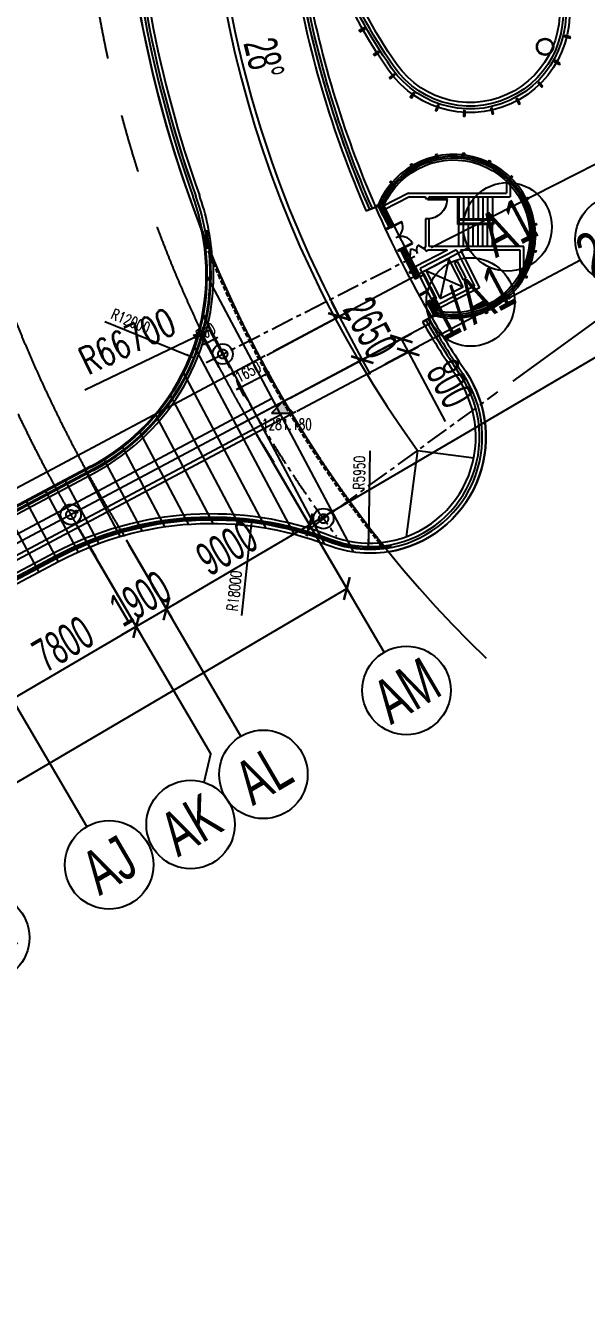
# Model space of a CAD drawing. Extents: x 36903891 to 38126251, y 2073392 to 2924740.
# Drawn here: x 37041034 to 37071455, y 2204471 to 2274162 of the extents above; entities that cross this region are included whole.
import ezdxf
from ezdxf.enums import TextEntityAlignment as Align
from ezdxf.xclip import XClip

# ---------------------------------------------------------------- set-up
doc = ezdxf.new("R2010")
doc.units = 0
doc.header["$LTSCALE"] = 1000
doc.header["$XCLIPFRAME"] = 0
for name, pattern in [('__DASH', [0.35, 0.25, -0.1]), ('CENTER', [2, 1.25, -0.25, 0.25, -0.25]), ('CENTER2', [28.575, 19.05, -3.175, 3.175, -3.175]), ('DASH', [0.35, 0.25, -0.1]), ('HIDDEN', [0.375, 0.25, -0.125])]:
    doc.linetypes.add(name, pattern=pattern)
doc.layers.get('0').update_dxf_attribs({"color": 8})
doc.layers.get('Defpoints').update_dxf_attribs({"color": 8})
for name, color, linetype in [('#幕墙线-平面', 8, 'Continuous'), ('#文字', 8, 'Continuous'), ('#标注', 8, 'Continuous'), ('#虚线', 8, 'HIDDEN'), ('#轴线', 8, 'CENTER2'), ('1-WIN-1', 8, 'Continuous'), ('A-AL', 8, 'Continuous'), ('A-AL-E', 8, 'Continuous'), ('A-COLS-PLAN-C', 8, 'DASH'), ('A-DETL-ALUM', 8, 'Continuous'), ('A-DIMS', 8, 'Continuous'), ('A-DIMS-ELEV', 8, 'Continuous'), ('A-FLOR', 8, 'Continuous'), ('A-FLOR-UNDR', 8, '__DASH'), ('A-GRID', 8, 'CENTER'), ('A-STRS-HRAL', 8, 'Continuous'), ('DIM', 8, 'Continuous'), ('周边建筑', 8, 'Continuous'), ('水-雨水-压力流-标识', 8, 'Continuous')]:
    doc.layers.add(name, color=color, linetype=linetype)
doc.styles.add('#文字', font='jrs.shx', dxfattribs={"width": 0.7, "bigfont": 'hztxt.shx'})
doc.styles.add('_TCH_DIM', font='SIMPLEX', dxfattribs={"bigfont": 'GBCBIG'})
doc.styles.add('_TCH_DIM_T3', font='SIMPLEX', dxfattribs={"width": 0.705882, "bigfont": 'GBCBIG'})
doc.styles.add('JHZX', font='jrs.shx', dxfattribs={"width": 0.6, "bigfont": 'jhz.shx'})
doc.dimstyles.new('_TCH_ARCH&&200', dxfattribs={"dimtxt": 595, "dimasz": 200, "dimexe": 500, "dimexo": 600, "dimgap": 252.5, "dimtad": 1, "dimdec": 0, "dimzin": 0, "dimdsep": 46, "dimtxsty": '_TCH_DIM_T3', "dimblk": 'ARCHTICK', "dimcen": 0.09, "dimclrt": 4, "dimazin": 2, "dimtfac": 1, "dimtdec": 0, "dimtix": 1, "dimtmove": 2, "dimatfit": 3, "dimfxl": 200, "dimtolj": 1, "dimtzin": 0, "dimarcsym": 0})
doc.dimstyles.new('JZBZ-600', dxfattribs={"dimscale": 600, "dimtxt": 3, "dimasz": 1.5, "dimexe": 1, "dimexo": 1, "dimgap": 0.5, "dimtad": 1, "dimdec": 0, "dimdsep": 46, "dimtxsty": 'JHZX', "dimblk1": 'ARCHTICK', "dimblk2": 'ARCHTICK', "dimsah": 1, "dimcen": 0, "dimclrd": 1, "dimclre": 1, "dimclrt": 2, "dimadec": 1, "dimazin": 2, "dimtfac": 1, "dimtdec": 0, "dimtix": 1, "dimtmove": 0, "dimatfit": 3, "dimfxl": 1, "dimtolj": 1, "dimlwd": -1, "dimlwe": -1, "dimarcsym": 1})

# ---------------------------------------------------------------- blocks, each defined once
blk = doc.blocks.new('_ARCHTICK')
at = {"color": 0, "linetype": 'ByBlock', "const_width": 0.15}
blk.add_lwpolyline([(-0.5, -0.5), (0.5, 0.5)], dxfattribs=at)
blk = doc.blocks.new('*D134')
at = {"layer": '#标注', "transparency": 16777216}
for p, q in [((36703702, 3017080), (36713863, 3004073)), ((36670314, 2860018), (36684887, 2867766))]:
    blk.add_line(p, q, dxfattribs=at)
blk.add_arc((36780593, 2918654), 108993, 127.99706, 208, dxfattribs=at)
at = {"layer": 'Defpoints', "color": 0, "transparency": 16777216}
for p in [(36703333, 3017553), (36682082, 2965294), (36780593, 2918654), (36669784, 2859736)]:
    blk.add_point(p, dxfattribs=at)
at = {"layer": '#标注', "transparency": 16777216, "xscale": 900, "yscale": 900, "zscale": 900}
for p, rotation in [((36713494, 3004546), 37.99705879158983), ((36684357, 2867485), 297.9999999999915)]:
    blk.add_blockref('_ARCHTICK', p, dxfattribs=dict(at, rotation=rotation))
at = {"layer": '#标注', "transparency": 16777216, "insert": (36672808, 2941567), "char_height": 1800, "attachment_point": 5, "rotation": 77.99853, "style": 'JHZX'}
blk.add_mtext('\\A1;80°', dxfattribs=at)
blk = doc.blocks.new('*D144')
at = {"layer": '#标注', "transparency": 16777216}
for p, q in [((36724804, 2885990), (36731387, 2889490)), ((36725180, 2885283), (36731763, 2888783)), ((36730857, 2889208), (36731233, 2888502)), ((36731233, 2888502), (36733241, 2884725))]:
    blk.add_line(p, q, dxfattribs=at)
at = {"layer": 'Defpoints', "color": 0, "transparency": 16777216}
for p in [(36731233, 2888502), (36724274, 2885708), (36724650, 2885001)]:
    blk.add_point(p, dxfattribs=at)
at = {"layer": '#标注', "transparency": 16777216, "xscale": 900, "yscale": 900, "zscale": 900}
for p, rotation in [((36730857, 2889208), 117.9999999999646), ((36731233, 2888502), 297.9999999999646)]:
    blk.add_blockref('_ARCHTICK', p, dxfattribs=dict(at, rotation=rotation))
at = {"layer": '#标注', "transparency": 16777216, "insert": (36733508, 2886779), "char_height": 1800, "attachment_point": 5, "rotation": 298, "style": 'JHZX'}
blk.add_mtext('\\A1;800', dxfattribs=at)
blk = doc.blocks.new('*D145')
at = {"layer": '#标注', "transparency": 16777216}
for p, q in [((36727493, 2890420), (36727070, 2891215)), ((36723560, 2888329), (36728023, 2890702)), ((36727493, 2890420), (36728737, 2888081)), ((36724804, 2885990), (36729267, 2888362)), ((36728737, 2888081), (36729160, 2887286))]:
    blk.add_line(p, q, dxfattribs=at)
at = {"layer": 'Defpoints', "color": 0, "transparency": 16777216}
for p in [(36723030, 2888048), (36728737, 2888081), (36724274, 2885708)]:
    blk.add_point(p, dxfattribs=at)
at = {"layer": '#标注', "transparency": 16777216, "xscale": 900, "yscale": 900, "zscale": 900}
for p, rotation in [((36727493, 2890420), 298.000000000084), ((36728737, 2888081), 118.000000000084)]:
    blk.add_blockref('_ARCHTICK', p, dxfattribs=dict(at, rotation=rotation))
at = {"layer": '#标注', "transparency": 16777216, "insert": (36729175, 2889814), "char_height": 1800, "attachment_point": 5, "rotation": 298, "style": 'JHZX'}
blk.add_mtext('\\A1;2650', dxfattribs=at)
blk = doc.blocks.new('*D190')
at = {"layer": '#标注', "transparency": 16777216}
for p, q in [((36714280, 2877355), (36716777, 2873095)), ((36707551, 2873411), (36710047, 2869151)), ((36709744, 2869669), (36716473, 2873613))]:
    blk.add_line(p, q, dxfattribs=at)
at = {"layer": 'Defpoints', "color": 0, "transparency": 16777216}
for p in [(36713977, 2877872), (36707247, 2873928), (36716473, 2873613)]:
    blk.add_point(p, dxfattribs=at)
at = {"layer": '#标注', "transparency": 16777216, "xscale": 900, "yscale": 900, "zscale": 900}
for p, rotation in [((36716473, 2873613), 30.37400968452587), ((36709744, 2869669), 210.3740096845259)]:
    blk.add_blockref('_ARCHTICK', p, dxfattribs=dict(at, rotation=rotation))
at = {"layer": '#标注', "transparency": 16777216, "insert": (36712502, 2872676), "char_height": 1800, "attachment_point": 5, "rotation": 30.37401, "style": 'JHZX'}
blk.add_mtext('\\A1;7800', dxfattribs=at)
blk = doc.blocks.new('*D191')
at = {"layer": '#标注', "transparency": 16777216}
for p, q in [((36715919, 2878315), (36718416, 2874056)), ((36714280, 2877355), (36716777, 2873095)), ((36718113, 2874573), (36718889, 2875028)), ((36716473, 2873613), (36718113, 2874573)), ((36716473, 2873613), (36715697, 2873158))]:
    blk.add_line(p, q, dxfattribs=at)
at = {"layer": 'Defpoints', "color": 0, "transparency": 16777216}
for p in [(36715616, 2878833), (36713977, 2877872), (36718113, 2874573)]:
    blk.add_point(p, dxfattribs=at)
at = {"layer": '#标注', "transparency": 16777216, "xscale": 900, "yscale": 900, "zscale": 900}
for p, rotation in [((36718113, 2874573), 210.3740096845184), ((36716473, 2873613), 30.37400968451841)]:
    blk.add_blockref('_ARCHTICK', p, dxfattribs=dict(at, rotation=rotation))
at = {"layer": '#标注', "transparency": 16777216, "insert": (36716686, 2875128), "char_height": 1800, "attachment_point": 5, "rotation": 30.37401, "style": 'JHZX'}
blk.add_mtext('\\A1;1900', dxfattribs=at)
blk = doc.blocks.new('*D192')
at = {"layer": '#标注', "transparency": 16777216}
for p, q in [((36723684, 2882866), (36726181, 2878606)), ((36718113, 2874573), (36725877, 2879124)), ((36715919, 2878315), (36718416, 2874056))]:
    blk.add_line(p, q, dxfattribs=at)
at = {"layer": 'Defpoints', "color": 0, "transparency": 16777216}
for p in [(36723381, 2883384), (36725877, 2879124), (36715616, 2878833)]:
    blk.add_point(p, dxfattribs=at)
at = {"layer": '#标注', "transparency": 16777216, "xscale": 900, "yscale": 900, "zscale": 900}
for p, rotation in [((36725877, 2879124), 30.37400968452145), ((36718113, 2874573), 210.3740096845214)]:
    blk.add_blockref('_ARCHTICK', p, dxfattribs=dict(at, rotation=rotation))
at = {"layer": '#标注', "transparency": 16777216, "insert": (36721388, 2877884), "char_height": 1800, "attachment_point": 5, "rotation": 30.37401, "style": 'JHZX'}
blk.add_mtext('\\A1;9000', dxfattribs=at)
blk = doc.blocks.new('*D193')
at = {"layer": '#标注', "transparency": 16777216}
for p, q in [((36781660, 2916845), (36784157, 2912586)), ((36725877, 2879124), (36783854, 2913103)), ((36723684, 2882866), (36726181, 2878606))]:
    blk.add_line(p, q, dxfattribs=at)
at = {"layer": 'Defpoints', "color": 0, "transparency": 16777216}
for p in [(36781357, 2917363), (36783854, 2913103), (36723381, 2883384)]:
    blk.add_point(p, dxfattribs=at)
at = {"layer": '#标注', "transparency": 16777216, "xscale": 900, "yscale": 900, "zscale": 900}
for p, rotation in [((36783854, 2913103), 30.37400968452037), ((36725877, 2879124), 210.3740096845204)]:
    blk.add_blockref('_ARCHTICK', p, dxfattribs=dict(at, rotation=rotation))
at = {"layer": '#标注', "transparency": 16777216, "insert": (36754259, 2897149), "char_height": 1800, "attachment_point": 5, "rotation": 30.37401, "style": 'JHZX'}
blk.add_mtext('\\A1;67200', dxfattribs=at)
blk = doc.blocks.new('*D201')
at = {"layer": '#标注', "transparency": 16777216}
for p, q in [((36722926, 2884160), (36728203, 2875155)), ((36666127, 2839469), (36727900, 2875673)), ((36661153, 2847956), (36666431, 2838951))]:
    blk.add_line(p, q, dxfattribs=at)
at = {"layer": 'Defpoints', "color": 0, "transparency": 16777216}
for p in [(36722622, 2884678), (36727900, 2875673), (36660850, 2848474)]:
    blk.add_point(p, dxfattribs=at)
at = {"layer": '#标注', "transparency": 16777216, "xscale": 900, "yscale": 900, "zscale": 900}
for p, rotation in [((36727900, 2875673), 30.37400968451989), ((36666127, 2839469), 210.3740096845199)]:
    blk.add_blockref('_ARCHTICK', p, dxfattribs=dict(at, rotation=rotation))
at = {"layer": '#标注', "transparency": 16777216, "insert": (36696407, 2858606), "char_height": 1800, "attachment_point": 5, "rotation": 30.37401, "style": 'JHZX'}
blk.add_mtext('\\A1;71600', dxfattribs=at)
blk = doc.blocks.new('*D222')
at = {"layer": '#标注', "transparency": 16777216}
for p, q in [((36720053, 2918657), (36721053, 2918657)), ((36727140, 2890233), (36728023, 2890702))]:
    blk.add_line(p, q, dxfattribs=at)
blk.add_arc((36780599, 2918657), 60146, 180, 208, dxfattribs=at)
at = {"layer": 'Defpoints', "color": 0, "transparency": 16777216}
for p in [(36719453, 2918657), (36780599, 2918657), (36721249, 2908903), (36726610, 2889951)]:
    blk.add_point(p, dxfattribs=at)
at = {"layer": '#标注', "transparency": 16777216, "xscale": 900, "yscale": 900, "zscale": 900}
for p, rotation in [((36720453, 2918657), 90.00000000000948), ((36727493, 2890420), 298.000000009856)]:
    blk.add_blockref('_ARCHTICK', p, dxfattribs=dict(at, rotation=rotation))
at = {"layer": '#标注', "transparency": 16777216, "insert": (36723404, 2904397), "char_height": 1800, "attachment_point": 5, "rotation": 284, "style": 'JHZX'}
blk.add_mtext('\\A1;28°', dxfattribs=at)
blk = doc.blocks.new('*U51')
blk.add_line((0, -20), (0, 0))
blk.add_circle((0, -24), 4)
at = {"style": 'JHZX', "width": 0.75}
blk.add_attdef('AXES', text='', height=4, dxfattribs=at).set_placement((0, -24), align=Align.MIDDLE_CENTER)
blk = doc.blocks.new('*U281')
blk.add_line((0, -20), (0, -20))
blk.add_circle((0, -24), 4)
at = {"style": 'JHZX', "width": 0.75}
blk.add_attdef('AXES', text='', height=4, dxfattribs=at).set_placement((0, -24), align=Align.MIDDLE_CENTER)
blk = doc.blocks.new('*U49')
blk.add_line((20, 0), (0, 0))
blk.add_circle((24, 0), 4)
at = {"style": 'JHZX', "width": 0.75}
blk.add_attdef('AXES', text='', height=4, dxfattribs=at).set_placement((24, 0), align=Align.MIDDLE_CENTER)
blk = doc.blocks.new('DOTE-11')
at = {"layer": '#虚线', "ltscale": 20}
for radius, start in [(109300, 127.27938), (101500, 127.49316), (93700, 127.74258), (85900, 128.03738), (78100, 128.39118)]:
    blk.add_arc((36780599, 2918657), radius, start, 208, dxfattribs=at)
at = {"layer": '#轴线'}
for p, q in [((36723472, 2888282), (36657162, 2853025)), ((36724764, 2885968), (36678476, 2861356)), ((36725139, 2885262), (36678189, 2860297))]:
    blk.add_line(p, q, dxfattribs=at)
for radius, start, end in [(146600, 324.5, 183.99981), (138800, 324.5, 210.18842), (130400, 324.5, 210.32938), (127950, 324.5, 210.37401), (76200, 176.00048, 211.98836), (67200, 176.00048, 212.52356), (78100, 208, 211.89118)]:
    blk.add_arc((36780599, 2918657), radius, start, end, dxfattribs=at)
at = {"layer": 'A-GRID'}
for p, q in [((36720277, 2887922), (36731593, 2893688)), ((36725828, 2878864), (36736103, 2886329))]:
    blk.add_line(p, q, dxfattribs=at)
blk.add_arc((36780599, 2918657), 66700, 204.92275, 217.00704, dxfattribs=at)
blk = doc.blocks.new('A$C80b62fe7')
at = {"layer": '#幕墙线-平面'}
for points in [[(14311, 156178), (-29519, 132873)], [(14780, 155295), (-29058, 131986)]]:
    blk.add_lwpolyline(points, dxfattribs=at)
for points in [[(4589, 152271), (-32416, 132596, -0.432463), (-44019, 136540, -0.001385), (-44308, 137178, -0.001385)], [(4467, 152501), (-32538, 132825, -0.432463), (-43783, 136648, -0.001385), (-44070, 137285)], [(20773, 148160, -0.141461), (17435, 148449, 0.217422), (2589, 147550), (-28534, 131001, -0.182927), (-60062, 126981, 0.147323), (-77400, 125982, 0.147323)], [(20823, 147904, -0.141461), (17342, 148207, 0.217422), (2711, 147320), (-28412, 130772, -0.182927), (-60122, 126728, 0.147323), (-77311, 125738, 0.147323)]]:
    blk.add_lwpolyline(points, format="xyb", dxfattribs=at)
for centre, radius, start, end in [((71052, 188867), 128529, 333.50225, 195.7758), ((71052, 188867), 127529, 333.53985, 195.7884), ((-1073, 162920), 11800, 298, 11.39228), ((-1073, 162920), 12060, 298, 11.39228)]:
    blk.add_arc(centre, radius, start, end, dxfattribs=at)
blk = doc.blocks.new('DASWQE')
at = {"layer": '#幕墙线-平面', "ltscale": 10}
for points in [[(-52306, -41018), (-60320, -25945)], [(-53895, -40584), (-60523, -28120)], [(-55531, -40065), (-60976, -29823)], [(-57068, -39730), (-61579, -31246)], [(-58527, -39542), (-62288, -32468)], [(-59920, -39477), (-63082, -33530)], [(-61258, -39518), (-63949, -34457)], [(-62545, -39654), (-64880, -35261)], [(-63785, -39877), (-65871, -35953)], [(-64983, -40180), (-66918, -36541)], [(-66140, -40561), (-67977, -37105)], [(-68336, -41543), (-70096, -38232)], [(-67257, -41015), (-69037, -37668)], [(-69395, -42106), (-71156, -38795)]]:
    blk.add_lwpolyline(points, dxfattribs=at)
at = {"layer": 'DIM', "ltscale": 10}
blk.add_blockref('A$C80b62fe7', (-71047, -188863), dxfattribs=at)
blk = doc.blocks.new('雨水立管')
blk.add_circle((0, 0), 50)
blk = doc.blocks.new('雨水')
at = {"layer": '水-雨水-压力流-标识', "xscale": 1.5, "yscale": 1.5, "zscale": 1.5}
blk.add_blockref('雨水立管', (35580585, 2879826), dxfattribs=at)
blk = doc.blocks.new('800柱子')
at = {"layer": 'A-DETL-ALUM', "ltscale": 0.3}
blk.add_circle((35572079, 2737405), 550, dxfattribs=at)
blk = doc.blocks.new('smg')
blk.add_lwpolyline([(-40, 200), (-40, -100), (40, -100), (40, 200)], close=True)
blk.add_lwpolyline([(0, -100), (0, 200)])
blk = doc.blocks.new('WERWRR')
at = {"layer": 'A-AL'}
for radius in [450, 420]:
    blk.add_circle((0, 0), radius, dxfattribs=at)
blk = doc.blocks.new('smg1')
blk.add_lwpolyline([(-40, -200), (-40, 100), (40, 100), (40, -200)], close=True)
blk.add_lwpolyline([(0, 100), (0, 0)])
blk = doc.blocks.new('$DORLIB2D$00000127')
for points in [[(-0.533, 0.795), (-0.533, 0.69)], [(-0.033, 0.795), (-0.533, 0.795)], [(-0.033, 0.69), (-0.533, 0.69)], [(0.5, 0.5), (-0.5, 0.5)], [(-0.033, 0.795), (-0.033, 0.69)], [(0.533, 0.795), (0.033, 0.795)], [(0.033, 0.795), (0.033, 0.69)], [(0.533, 0.69), (0.033, 0.69)], [(0.533, 0.795), (0.533, 0.69)]]:
    blk.add_lwpolyline(points)
blk = doc.blocks.new('$DorLib2D$00000002')
at = {"layer": '1-WIN-1'}
for p, q in [((-0.5, 0), (-0.5, 0.4875)), ((-0.475, 0.4875), (-0.5, 0.4875)), ((-0.5, 0), (-0.475, 0)), ((-0.475, 0), (-0.475, 0.4875)), ((0.475, 0), (0.475, 0.4875)), ((0.475, 0.4875), (0.5, 0.4875)), ((0.5, 0), (0.475, 0)), ((0.5, 0), (0.5, 0.4875))]:
    blk.add_line(p, q, dxfattribs=at)
for centre, start, end in [((-0.4875, 0), 0, 88.53072), ((0.4875, 0), 91.46928, 180)]:
    blk.add_arc(centre, 0.4875, start, end, dxfattribs=at)
blk = doc.blocks.new('$DorLib2D$00000231')
for p, q in [((-0.5, 0), (-0.25, 0.433)), ((0.5, 0), (0.25, 0.433))]:
    blk.add_line(p, q)
for centre, start, end in [((-0.5, 0), 0, 60), ((0.5, 0), 120, 180)]:
    blk.add_arc(centre, 0.5, start, end)
blk = doc.blocks.new('$DorLib2D$00000001')
for p, q in [((0.45, 0.975), (0.5, 0.975)), ((0.45, 0), (0.45, 0.975)), ((0.5, 0), (0.5, 0.975)), ((0.5, 0), (0.45, 0))]:
    blk.add_line(p, q)
blk.add_arc((0.475, 0), 0.975, 91.46928, 180)
blk = doc.blocks.new('A$C216ef243')
at = {"layer": '周边建筑'}
for p, q in [((-44042, -20863), (-44042, -21553)), ((-43842, -20863), (-44042, -20863)), ((-43842, -20863), (-43842, -21753)), ((-49349, -21553), (-50770, -22277)), ((-49349, -21553), (-48328, -21553)), ((-48328, -21553), (-44042, -21553)), ((-51014, -22238), (-50903, -22457)), ((-50904, -22233), (-50814, -22412)), ((-50794, -22229), (-50725, -22366)), ((-49301, -21753), (-50679, -22455)), ((-49301, -21753), (-48428, -21753)), ((-48428, -21753), (-48428, -21853)), ((-48428, -21853), (-48228, -21853)), ((-48228, -21853), (-48228, -21753)), ((-48228, -21753), (-43842, -21753)), ((-46678, -23263), (-46678, -21753)), ((-46678, -21753), (-46618, -21753)), ((-46618, -21753), (-44798, -21753)), ((-46618, -21753), (-46618, -23003)), ((-46618, -23203), (-46618, -21753)), ((-46358, -21753), (-46358, -23003)), ((-46098, -21753), (-46098, -23003)), ((-45838, -21753), (-45838, -23003)), ((-45578, -21753), (-45578, -23003)), ((-45318, -21753), (-45318, -23003)), ((-45058, -21753), (-45058, -23003)), ((-44798, -21753), (-44798, -23003)), ((-51467, -22450), (-51558, -22490)), ((-50903, -22457), (-50407, -23430)), ((-50814, -22412), (-50318, -23385)), ((-50229, -23340), (-50725, -22366)), ((-48228, -22953), (-48428, -22953)), ((-48428, -22953), (-48428, -24492)), ((-48228, -24453), (-48228, -22953)), ((-46618, -22943), (-44738, -22943)), ((-46618, -22943), (-46618, -23003)), ((-44738, -22943), (-44738, -23263)), ((-50407, -23430), (-50229, -23340)), ((-44738, -23263), (-46678, -23263)), ((-46618, -23003), (-46618, -23203)), ((-46618, -23003), (-44798, -23003)), ((-46618, -23003), (-44798, -23003)), ((-44798, -23203), (-46618, -23203)), ((-46618, -24453), (-46618, -23203)), ((-44798, -23203), (-46618, -23203)), ((-46358, -24453), (-46358, -23203)), ((-46098, -24453), (-46098, -23203)), ((-45838, -24453), (-45838, -23203)), ((-45578, -24453), (-45578, -23203)), ((-45318, -24453), (-45318, -23203)), ((-45058, -24453), (-45058, -23203)), ((-44798, -23003), (-44798, -23203)), ((-44798, -24453), (-44798, -23203)), ((-49621, -24532), (-49799, -24623)), ((-49799, -24623), (-49524, -25163)), ((-49710, -24577), (-49435, -25117)), ((-49346, -25072), (-49621, -24532)), ((-49302, -24937), (-49391, -24983)), ((-49346, -25072), (-48807, -26130)), ((-49211, -25115), (-49302, -24937)), ((-47229, -24653), (-48990, -25550)), ((-46789, -24653), (-48721, -25638)), ((-48428, -24492), (-48500, -24529)), ((-48500, -24529), (-48410, -24707)), ((-48410, -24707), (-48304, -24653)), ((-47229, -24653), (-48304, -24653)), ((-46813, -24453), (-48228, -24453)), ((-46692, -24453), (-46813, -24453)), ((-46753, -24653), (-46789, -24653)), ((-46753, -24653), (-45762, -26599)), ((-43100, -24453), (-46692, -24453)), ((-44798, -24453), (-46618, -24453)), ((-46529, -24653), (-45493, -26687)), ((-43300, -24653), (-46529, -24653)), ((-43300, -25961), (-43300, -24653)), ((-43100, -25961), (-43100, -24453)), ((-49524, -25163), (-48985, -26221)), ((-49435, -25117), (-48896, -26176)), ((-49301, -25161), (-49211, -25115)), ((-48990, -25550), (-48718, -26085)), ((-48539, -25994), (-48721, -25638)), ((-47160, -25123), (-48407, -25758)), ((-48407, -25758), (-47635, -27273)), ((-48407, -25758), (-46388, -26637)), ((-47160, -25123), (-47635, -27273)), ((-46388, -26637), (-47160, -25123)), ((-46693, -25267), (-46849, -25346)), ((-46849, -25346), (-46386, -26255)), ((-46230, -26176), (-46693, -25267)), ((-48807, -26130), (-48985, -26221)), ((-48718, -26085), (-48539, -25994)), ((-46386, -26255), (-46230, -26176)), ((-43300, -25961), (-43100, -25961)), ((-45493, -26687), (-47810, -27867)), ((-45762, -26599), (-47722, -27598)), ((-47635, -27273), (-46388, -26637)), ((-48171, -27378), (-48349, -27468)), ((-48349, -27468), (-47976, -28200)), ((-48260, -27423), (-47908, -28114)), ((-48171, -27378), (-47840, -28027)), ((-47904, -27241), (-48082, -27332)), ((-48082, -27332), (-47810, -27867)), ((-47722, -27598), (-47904, -27241)), ((-48865, -35502), (-49472, -40182)), ((-48865, -35502), (-45805, -35899))]:
    blk.add_line(p, q, dxfattribs=at)
at = {"layer": '周边建筑', "ltscale": 5}
for points in [[(-30258, 46884, 0.209087), (-54965, 9617), (-53827, 9437, -0.02773), (-52692, 12205, -1.115363), (-39500, 4052, 0.279733), (-41100, -9552, -0.912771), (-50436, -14893, -0.058278), (-53412, -9371), (-54965, -9617, 0.0596), (-51146, -22310, 0.0596)], [(-32000, 45957, 0.200884), (-55197, 9451), (-53692, 9213, -0.029292), (-52511, 12119, -1.115363), (-39658, 4175, 0.279733), (-41282, -9635, -0.912771), (-50272, -14778, -0.059776), (-53285, -9148), (-55197, -9451, 0.060511), (-51329, -22390)], [(-48285, -28365, 0.015901), (-46384, -31377)], [(-48112, -28264, 0.015838), (-46226, -31253)]]:
    blk.add_lwpolyline(points, format="xyb", dxfattribs=at)
at = {"layer": '周边建筑'}
for points in [[(-35558, 43714, 0.183167), (-55600, 9161), (-53454, 8821, -0.03208), (-52195, 11969, -1.115363), (-39934, 4390, 0.279733), (-41600, -9781, -0.912771), (-49985, -14577, -0.062447), (-53059, -8758), (-55600, -9161, 0.062089), (-51650, -22530)], [(-35062, 43857, 0.184427), (-55370, 9327), (-53591, 9045, -0.030479), (-52376, 12055, -1.115363), (-39776, 4267, 0.279733), (-41419, -9698, -0.912771), (-50149, -14692, -0.060913), (-53188, -8981), (-55370, -9327, 0.06119), (-51467, -22450)], [(-48586, -28543, 0.015901), (-46674, -31573)], [(-50841, -40500, 0.565906), (-46682, -31561, 0.547802)], [(-50584, -40820, 0.553955), (-46392, -31365, 0.547802)]]:
    blk.add_lwpolyline(points, format="xyb", dxfattribs=at)
at = {"layer": '周边建筑', "ltscale": 2}
blk.add_lwpolyline([(-55320, 9319), (-53591, 9045, -0.030479), (-52376, 12055, -1.115363), (-39776, 4267, 0.279733), (-41419, -9698, -0.912771), (-50149, -14692, -0.060913), (-53188, -8981), (-55320, -9319)], format="xyb", dxfattribs=at)
blk.add_lwpolyline([(-47772, -27940), (-50684, -22226, -2.105167)], format="xyb", close=True, dxfattribs=at)
at = {"layer": '周边建筑'}
for points in [[(-51146, -22310), (-51650, -22530)], [(-48112, -28264), (-48586, -28543)], [(-48500, -28492), (-48414, -28441)]]:
    blk.add_lwpolyline(points, dxfattribs=at)
at = {"layer": '周边建筑', "ltscale": 2}
for points in [[(-51467, -22450), (-51146, -22310)], [(-48112, -28264), (-48414, -28441)]]:
    blk.add_lwpolyline(points, dxfattribs=at)
at = {"layer": '周边建筑'}
blk.add_lwpolyline([(-50438, -41001, 0.547802), (-46226, -31253, -0.547802)], format="xyb", close=True, dxfattribs=at)
at = {"layer": '周边建筑', "ltscale": 5}
for centre, radius, start, end in [((0, 0), 65000, 322.26362, 219.12201), ((0, 0), 64800, 182, 199.6412), ((-72237, -25781), 11900, 9.9669, 19.6412)]:
    blk.add_arc(centre, radius, start, end, dxfattribs=at)
at = {"layer": '周边建筑'}
for centre, radius, start, end in [((0, 0), 60400, 132.02814, 216), ((0, 0), 64650, 181.82234, 199.6412), ((0, 0), 64450, 181.8222, 199.6412), ((-46899, -23896), 4437, 255.95196, 158.04804), ((-46899, -23896), 4337, 256.5507, 157.4493), ((-46899, -23896), 4237, 257.17205, 156.82795), ((-72237, -25781), 12050, 6.91953, 19.6412), ((-72237, -25781), 12250, 3.81888, 19.6412), ((0, 0), 56150, 210.43261, 214.07663), ((-51446, -34782), 5950, 277.26266, 34.06209)]:
    blk.add_arc(centre, radius, start, end, dxfattribs=at)
at = {"layer": '周边建筑', "ltscale": 2}
for centre, radius, start, end in [((0, 0), 64650, 182, 199.6412), ((0, 0), 56150, 189.6128, 203.56739), ((-72237, -25781), 12050, 6.91953, 19.6412), ((0, 0), 55800, 203.56739, 210.43261), ((0, 0), 65000, 201.98092, 218.74874), ((0, 0), 56150, 210.43261, 214.06209), ((-51446, -34782), 5950, 277.26266, 34.06209)]:
    blk.add_arc(centre, radius, start, end, dxfattribs=at)
at = {"layer": '周边建筑'}
for name, p, rotation in [('smg', (-51831, -12679), 119.438177732975), ('smg', (-40764, -13068), 256.3710237654357), ('smg', (-51058, -13964), 122.6212765948274), ('smg', (-41314, -14459), 240.4555294562851), ('smg', (-50206, -15198), 129.0470692922305), ('smg', (-42224, -15645), 224.5400351471345), ('smg', (-49112, -16217), 144.9625636013812), ('smg', (-43425, -16536), 208.6245408379837), ('smg', (-47781, -16898), 160.8780579105318), ('smg', (-46314, -17187), 176.7935522196825), ('smg', (-44824, -17064), 192.7090465288331), ('smg1', (-47813, -19555), 11.88456619018825), ('smg1', (-46371, -19492), 353.1634201528301), ('smg1', (-49158, -20078), 30.60571222754639), ('smg1', (-44985, -19894), 334.442274115472), ('smg1', (-43802, -20720), 315.7211280781139), ('smg1', (-50264, -21005), 49.32685826490457), ('smg1', (-51014, -22238), 117.0000000000023), ('smg1', (-42947, -21882), 296.9999820407557), ('smg1', (-50407, -23430), 117.0000000000023), ('smg1', (-42509, -23258), 278.2788360033975), ('smg1', (-49799, -24623), 117.0000000000023), ('smg1', (-42536, -24701), 259.5576899660394), ('smg1', (-49192, -25815), 117.0000000000023), ('smg1', (-43025, -26058), 240.8365439286812), ('smg1', (-48584, -27007), 117.0000000000023), ('smg1', (-43924, -27187), 222.1153978913231), ('smg1', (-45138, -27968), 203.3942518539649), ('smg1', (-47976, -28200), 117.0000000000023), ('smg1', (-46538, -28318), 184.6731058166068)]:
    blk.add_blockref(name, p, dxfattribs=dict(at, rotation=rotation))
blk.add_blockref('WERWRR', (-41942, -13628), dxfattribs=at)
at = {"layer": '周边建筑', "zscale": 200}
for name, p, xscale, yscale, rotation in [('$DorLib2D$00000001', (-48328, -22403), -1100, 1100, 270), ('$DorLib2D$00000002', (-50014, -23981), 1338, 1338, 296.999999999967), ('$DorLib2D$00000231', (-48856, -24822), 900, -900, 206.9999999999225), ('$DORLIB2D$00000127', (-48311, -26663), 1400, 200, 297.0000000000521)]:
    blk.add_blockref(name, p, dxfattribs=dict(at, xscale=xscale, yscale=yscale, rotation=rotation))
blk = doc.blocks.new('_YZHK')
blk.add_circle((0, 0), 0.5)
blk = doc.blocks.new('ASDFASD')
at = {"layer": 'A-COLS-PLAN-C', "ltscale": 0.3, "xscale": 500, "yscale": 500, "zscale": 500}
for p in [(35588542, 2888376), (35580298, 2879673), (35594011, 2879452)]:
    blk.add_blockref('_YZHK', p, dxfattribs=at)
blk = doc.blocks.new('*D346')
at = {"layer": 'A-DIMS', "lineweight": -2, "transparency": 16777216}
for p, q in [((39234761, 1958806), (39233821, 1960576)), ((39235203, 1959041), (39234262, 1960811)), ((39234497, 1960369), (39234673, 1960463)), ((39234055, 1960135), (39233879, 1960041)), ((39234055, 1960135), (39234497, 1960369))]:
    blk.add_line(p, q, dxfattribs=at)
at = {"layer": 'Defpoints', "color": 0, "transparency": 16777216}
for p in [(39234497, 1960369), (39235485, 1958511), (39235043, 1958277)]:
    blk.add_point(p, dxfattribs=at)
at = {"layer": 'A-DIMS', "lineweight": -2, "transparency": 16777216, "xscale": 200, "yscale": 200, "zscale": 200}
for p, rotation in [((39234497, 1960369), 208.0000000001025), ((39234055, 1960135), 28.00000000010246)]:
    blk.add_blockref('_ARCHTICK', p, dxfattribs=dict(at, rotation=rotation))
at = {"layer": 'A-DIMS', "transparency": 16777216, "insert": (39234018, 1960738), "char_height": 595, "attachment_point": 5, "rotation": 28, "style": '_TCH_DIM_T3'}
blk.add_mtext('\\A1;500', dxfattribs=at)
blk = doc.blocks.new('*D347')
at = {"layer": 'A-DIMS', "lineweight": -2, "transparency": 16777216}
for p, q in [((39235857, 1957705), (39237314, 1958479)), ((39237179, 1958733), (39237549, 1958038)), ((39237314, 1958479), (39237490, 1958573)), ((39235857, 1957705), (39235680, 1957611)), ((39235722, 1957958), (39236092, 1957263))]:
    blk.add_line(p, q, dxfattribs=at)
at = {"layer": 'Defpoints', "color": 0, "transparency": 16777216}
for p in [(39236897, 1959263), (39235440, 1958488), (39237314, 1958479)]:
    blk.add_point(p, dxfattribs=at)
at = {"layer": 'A-DIMS', "lineweight": -2, "transparency": 16777216, "xscale": 200, "yscale": 200, "zscale": 200}
for p, rotation in [((39237314, 1958479), 207.9999999999409), ((39235857, 1957705), 27.99999999994083)]:
    blk.add_blockref('_ARCHTICK', p, dxfattribs=dict(at, rotation=rotation))
at = {"layer": 'A-DIMS', "transparency": 16777216, "insert": (39236327, 1958578), "char_height": 595, "attachment_point": 5, "rotation": 28, "style": '_TCH_DIM_T3'}
blk.add_mtext('\\A1;1650', dxfattribs=at)
blk = doc.blocks.new('ZW-5001')
at = {"layer": '#标注'}
blk.add_lwpolyline([(36720152.8, 2865170.3), (36720518.5, 2866710.6), (36713218.3, 2879166.5)], dxfattribs=at)
at = {"layer": 'A-DIMS'}
blk.add_lwpolyline([(36713686.6, 2886441.5), (36719600.3, 2889288.7), (36720501.3, 2889722.5)], dxfattribs=at)
blk.add_lwpolyline([(36719600.3, 2889288.7, 330, 0, 0), (36720501.3, 2889722.5, 0, 0, 0)], format="xyseb", dxfattribs=at)
at = {"layer": '#标注'}
ref = blk.add_blockref('*U49', (36732484.2, 2894141.7), dxfattribs=dict(at, xscale=599.9999999999999, yscale=599.9999999999999, rotation=26.99999999841171))
ref.add_attrib('AXES', '8#-34', dxfattribs={"layer": '0', "height": 2400, "rotation": 27, "style": '#文字', "width": 0.5}).set_placement((36745314.7, 2900679.2), align=Align.MIDDLE_CENTER)
ref = blk.add_blockref('*U49', (36723913.3, 2888517.1), dxfattribs=dict(at, xscale=600.0000000000001, yscale=600.0000000000001, rotation=28.00000000006271))
ref.add_attrib('AXES', 'A1', dxfattribs={"layer": '0', "height": 2400, "rotation": 28, "style": '#文字', "width": 0.7}).set_placement((36736627.7, 2895277.5), align=Align.MIDDLE_CENTER)
ref = blk.add_blockref('*U49', (36736911.6, 2886916.8), dxfattribs=dict(at, xscale=600.0000000000001, yscale=600.0000000000001, rotation=36.0000000001633))
ref.add_attrib('AXES', '8#-35', dxfattribs={"layer": '0', "height": 2400, "rotation": 36, "style": '#文字', "width": 0.5}).set_placement((36748561.4, 2895380.9), align=Align.MIDDLE_CENTER)
ref = blk.add_blockref('*U49', (36729981.7, 2887836.3), dxfattribs=dict(at, xscale=600, yscale=600, rotation=28.00000000006271))
ref.add_attrib('AXES', '2/A1', dxfattribs={"layer": '0', "height": 2400, "rotation": 28, "style": '#文字', "width": 0.7}).set_placement((36742696.1, 2894596.7), align=Align.MIDDLE_CENTER)
ref = blk.add_blockref('*U49', (36721901.5, 2884446.1), dxfattribs=dict(at, xscale=600, yscale=600, rotation=28.00000000006271))
ref.add_attrib('AXES', '1/A1', dxfattribs={"layer": '0', "height": 2400, "rotation": 28, "style": '#文字', "width": 0.7}).set_placement((36734616, 2891206.5), align=Align.MIDDLE_CENTER)
ref = blk.add_blockref('*U51', (36723854.7, 2882575.1), dxfattribs=dict(at, xscale=600.0000000000001, yscale=600.0000000000001, rotation=30.37400968431548))
ref.add_attrib('AXES', 'AM', dxfattribs={"layer": '0', "height": 2400, "rotation": 30.37401, "style": '#文字', "width": 0.7}).set_placement((36731135.9, 2870151.6), align=Align.MIDDLE_CENTER)
ref = blk.add_blockref('*U51', (36716090, 2878024.3), dxfattribs=dict(at, xscale=600.0000000000001, yscale=600.0000000000001, rotation=30.37400968431548))
ref.add_attrib('AXES', 'AL', dxfattribs={"layer": '0', "height": 2400, "rotation": 30.37401, "style": '#文字', "width": 0.7}).set_placement((36723371.2, 2865600.8), align=Align.MIDDLE_CENTER)
ref = blk.add_blockref('*U51', (36707721.4, 2873119.6), dxfattribs=dict(at, xscale=600.0000000000001, yscale=600.0000000000001, rotation=30.37400968431548))
ref.add_attrib('AXES', 'AJ', dxfattribs={"layer": '0', "height": 2400, "rotation": 30.37401, "style": '#文字', "width": 0.7}).set_placement((36715002.6, 2860696.1), align=Align.MIDDLE_CENTER)
ref = blk.add_blockref('*U51', (36700992, 2869175.5), dxfattribs=dict(at, xscale=600.0000000000001, yscale=600.0000000000001, rotation=30.37400968431548))
ref.add_attrib('AXES', 'AH', dxfattribs={"layer": '0', "height": 2400, "rotation": 30.37401, "style": '#文字', "width": 0.7}).set_placement((36708273.2, 2856752), align=Align.MIDDLE_CENTER)
ref = blk.add_blockref('*U281', (36712144.4, 2875306.6), dxfattribs=dict(at, xscale=600.0000000000001, yscale=600.0000000000001, zscale=600.0000000000001, rotation=30.37400968431548))
ref.add_attrib('AXES', 'AK', dxfattribs={"layer": '0', "height": 2400, "rotation": 30.37401, "style": '#文字', "width": 0.7}).set_placement((36719425.6, 2862883.1), align=Align.MIDDLE_CENTER)
at = {"layer": '#文字', "style": '_TCH_DIM', "width": 0.705882}
blk.add_text('R66700', height=1487.5, rotation=25.70915, dxfattribs=at).set_placement((36713863.3, 2887227.2))
at = {"layer": '#标注'}
for base, center, p1, p2, picture, middle in [((36682082.4, 2965294), (36780592.7, 2918654.1), (36703333, 3017552.5), (36669783.8, 2859736), '*D134', (36672807.9, 2941567.4)), ((36721249, 2908902.9), (36780598.5, 2918657.2), (36719452.8, 2918657.2), (36726610.1, 2889951), '*D222', (36723403.7, 2904396.9))]:
    dim = blk.add_angular_dim_3p(base=base, center=center, p1=p1, p2=p2, dimstyle='JZBZ-600', override={"dimclrd": 256, "dimclre": 256, "dimclrt": 256}, dxfattribs=at)
    dim.commit()
    dim.dimension.update_dxf_attribs({"geometry": picture, "text_midpoint": middle})
for p1, p2, distance, picture, middle in [((36723380.6, 2883383.9), (36781357, 2917363.1), -4937.5, '*D193', (36754258.7, 2897149)), ((36723030.3, 2888047.6), (36724274.4, 2885707.8), 5054.3, '*D145', (36729174.6, 2889813.9)), ((36660849.8, 2848474), (36722622.2, 2884678), -10437.5, '*D201', (36696406.8, 2858606.4)), ((36715616, 2878833.1), (36723380.6, 2883383.9), -4937.5, '*D192', (36721388.1, 2877884)), ((36713976.7, 2877872.4), (36715616, 2878833.1), -4937.5, '*D191', (36716686.2, 2875128.2)), ((36707247.3, 2873928.4), (36713976.7, 2877872.4), -4937.5, '*D190', (36712501.9, 2872675.9))]:
    dim = blk.add_aligned_dim(p1=p1, p2=p2, distance=distance, dimstyle='JZBZ-600', override={"dimclrd": 256, "dimclre": 256, "dimclrt": 256}, dxfattribs=at)
    dim.commit()
    dim.dimension.update_dxf_attribs({"geometry": picture, "text_midpoint": middle})
dim = blk.add_linear_dim(base=(36731232.8, 2888501.6), p1=(36724274.4, 2885707.8), p2=(36724650, 2885001.5), angle=298, dimstyle='JZBZ-600', override={"dimclrd": 256, "dimclre": 256, "dimclrt": 256}, dxfattribs=at)
dim.commit()
dim.dimension.update_dxf_attribs({"geometry": '*D144', "text_midpoint": (36732448, 2886216), "dimtype": 129})
blk = doc.blocks.new('FDGFH')
at = {"layer": 'A-FLOR'}
blk.add_blockref('ZW-5001', (-36780599, -2918657), dxfattribs=at)
at = {"layer": 'A-GRID'}
blk.add_blockref('DOTE-11', (-36780599, -2918657), dxfattribs=at)
blk = doc.blocks.new('CXVFG')
at = {"layer": 'A-DIMS-ELEV'}
blk.add_hatch(color=256, dxfattribs=at).paths.add_polyline_path([(39238189.1, 1956948.1), (39237589.1, 1956348.1), (39238789.1, 1956348.1)])
at = {"layer": 'A-AL-E'}
for points in [[(39235858.4, 2018119.2, 0.3240837), (39249243, 1943050.2)], [(39233860.4, 1966103.7, -0.3316752), (39227815.8, 1953414.5), (39190811.5, 1933739, -0.4324632), (39179497.4, 1937584.8, -0.0014027), (39179206.1, 1938230.2, -0.0014027)], [(39227750.1, 1953436.2), (39190788, 1933783.1, -0.4324632), (39179542.9, 1937605.5, -0.001385), (39179255.4, 1938242.5)], [(39244110.3, 1949058.5, -0.1414607), (39240739.1, 1949351.2, 0.2174218), (39225943, 1948454.8), (39194819.5, 1931906.1, -0.1829272), (39163249.8, 1927880.2, 0.147323), (39145946.4, 1926883.7, 0.147323)], [(39244149, 1948862.3, -0.1414607), (39240667.2, 1949164.6, 0.2174218), (39226036.9, 1948278.2), (39194913.4, 1931729.5, -0.1829272), (39163203.2, 1927685.7, 0.147323), (39146015, 1926695.8, 0.147323)]]:
    blk.add_lwpolyline(points, format="xyb", dxfattribs=at)
for radius in [11800, 11850]:
    blk.add_arc((39222252.7, 1963877.5), radius, 298, 11.392282, dxfattribs=at)
at = {"layer": 'A-DIMS'}
for points in [[(39228550.8, 1961313.5), (39232996.5, 1959503.6), (39233367, 1959352.8)], [(39242920.4, 1954293.6), (39242848.4, 1949494.2), (39242842.4, 1949094.2)], [(39235987.3, 1945364.4), (39236492.9, 1950137.7), (39236535, 1950535.5)]]:
    blk.add_lwpolyline(points, dxfattribs=at)
for points in [[(39232996.5, 1959503.6, 132, 0, 0), (39233367, 1959352.8, 0, 0, 0)], [(39236492.9, 1950137.7, 132, 0, 0), (39236535, 1950535.5, 0, 0, 0)], [(39242848.4, 1949494.2, 132, 0, 0), (39242842.4, 1949094.2, 0, 0, 0)]]:
    blk.add_lwpolyline(points, format="xyseb", dxfattribs=at)
at = {"layer": 'A-DIMS-ELEV'}
for p, q in [((39238189.1, 1956948.1), (39237589.1, 1956348.1)), ((39238189.1, 1956948.1), (39238789.1, 1956348.1)), ((39237589.1, 1956348.1), (39238789.1, 1956348.1))]:
    blk.add_line(p, q, dxfattribs=at)
at = {"layer": 'A-FLOR-UNDR'}
for points in [[(39234007, 1965464.5, 0.0734278), (39243623.4, 1949056.9, 0.0734278)], [(39234099.7, 1965502, 0.0734278), (39243701.3, 1949119.5, 0.0734278)]]:
    blk.add_lwpolyline(points, format="xyb", dxfattribs=at)
at = {"layer": 'A-STRS-HRAL'}
for points in [[(39190975.8, 1933430), (39227980.3, 1953105.6, 0.2892413), (39234440.9, 1964415.7, -0.002385), (39234201.2, 1964988.6, -0.3024544), (39227886.4, 1953282.2), (39190881.9, 1933606.6, -0.16005), (39185746, 1932718.2), (39185704.4, 1932522.1, 0.1604302), (39190975.8, 1933430)], [(39190975.8, 1933430), (39227980.3, 1953105.6, 0.2892413), (39234440.9, 1964415.7, -0.002385), (39234201.2, 1964988.6, -0.3024544), (39227886.4, 1953282.2), (39190881.9, 1933606.5, -0.16005), (39185746.1, 1932718.1), (39185704.4, 1932522.1, 0.1604302), (39190975.8, 1933430)], [(39184782, 1928182.6), (39184828.4, 1928400.9, 0.0592942), (39194655.1, 1932215.1), (39225778.7, 1948763.8, -0.2174218), (39240864.9, 1949677.8, 0.1135629), (39243417.8, 1949314.1, 0.0009168), (39243566.7, 1949127.5, -0.1192099), (39240793, 1949491.2, 0.2174218), (39225872.6, 1948587.2), (39194749, 1932038.5, -0.0598505), (39184782, 1928182.6)]]:
    blk.add_lwpolyline(points, format="xyb", dxfattribs=at)
at = {"layer": 'A-COLS-PLAN-C'}
blk.add_blockref('ASDFASD', (3646404.7, -928832), dxfattribs=at)
at = {"layer": '周边建筑'}
blk.add_blockref('A$C216ef243', (39294377.2, 1989825.2), dxfattribs=at)
at = {"layer": '水-雨水-压力流-标识'}
for name, p in [('雨水', (3646404.7, -928832)), ('800柱子', (3662865.6, -777858.8)), ('800柱子', (3654621.3, -786562.1)), ('800柱子', (3668334.3, -786782.9))]:
    blk.add_blockref(name, p, dxfattribs=at)
at = {"layer": 'A-DIMS', "style": '_TCH_DIM', "width": 0.705882}
for s, rotation, p in [('R12000', 337.848211, (39228831.3, 1961472)), ('R5950', 89.140442, (39242636.4, 1952197.6)), ('R18000', 83.953792, (39235757.3, 1945589.9))]:
    blk.add_text(s, height=595, rotation=rotation, dxfattribs=at).set_placement(p)
at = {"layer": 'A-DIMS-ELEV', "style": '_TCH_DIM', "width": 0.705882}
blk.add_text('1281.180', height=595, dxfattribs=at).set_placement((39237073.1, 1955438.1))
at = {"layer": 'A-DIMS'}
for p1, p2, distance, picture, middle in [((39235043.2, 1958276.7), (39235484.6, 1958511.4), 2104.3, '*D346', (39234017.8, 1960737.6)), ((39235440.5, 1958488), (39236897.3, 1959262.6), -887, '*D347', (39236327.1, 1958577.7))]:
    dim = blk.add_aligned_dim(p1=p1, p2=p2, distance=distance, dimstyle='_TCH_ARCH&&200', override={"dimclrd": 256, "dimclre": 256, "dimclrt": 256}, dxfattribs=at)
    dim.commit()
    dim.dimension.update_dxf_attribs({"geometry": picture, "text_midpoint": middle})
blk = doc.blocks.new('JUTEWR')
at = {"layer": 'A-STRS-HRAL'}
blk.add_blockref('DASWQE', (36747505, 2929437), dxfattribs=at)
at = {"layer": 'DIM'}
for name, p in [('FDGFH', (36747510, 2929431)), ('CXVFG', (-2546868, 939616))]:
    blk.add_blockref(name, p, dxfattribs=at)

msp = doc.modelspace()

# ---------------------------------------------------------------- block references
at = {"layer": 'DIM'}
ref = msp.add_blockref('JUTEWR', (363648.3, -642797.5), dxfattribs=at)
XClip(ref).set_block_clipping_path([(36540243.0880557299, 2702892.0700622862), (36938694.1744792983, 3117037.741362222)])

doc.saveas('drawing.dxf')
